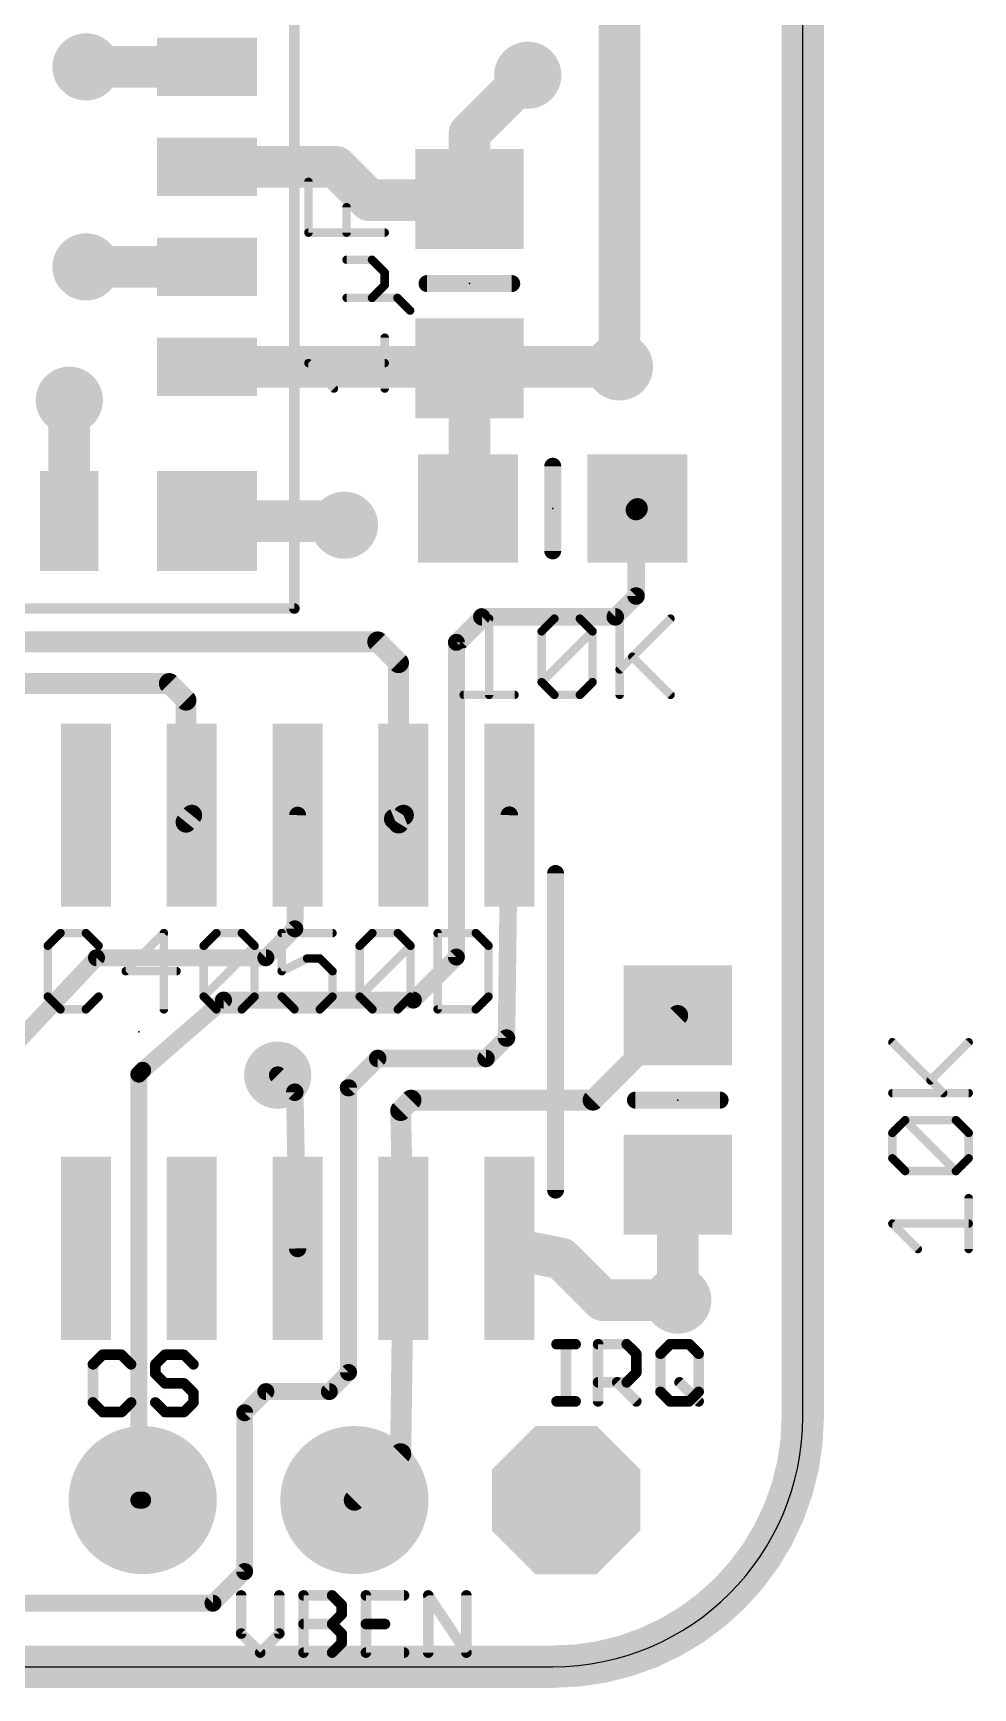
# Model space of a CAD drawing. Extents: x -4.9 to 29.4, y -4.6 to 44.6.
# Drawn here: x 16.77 to 28.04, y -0.25 to 19.61 of the extents above; entities that cross this region are included whole.
import ezdxf

# ---------------------------------------------------------------- set-up
doc = ezdxf.new("R2010")
doc.units = 0
for name, color, linetype in [('1', 12, 'CONTINUOUS'), ('17', 110, 'CONTINUOUS'), ('18', 110, 'CONTINUOUS'), ('20', 53, 'CONTINUOUS'), ('21', 40, 'CONTINUOUS'), ('23', 53, 'CONTINUOUS'), ('27', 253, 'CONTINUOUS')]:
    doc.layers.add(name, color=color, linetype=linetype)

# ---------------------------------------------------------------- blocks, each defined once
blk = doc.blocks.new('RECT')
blk.add_solid([(-0.5, -0.5), (0.5, -0.5), (-0.5, 0.5), (0.5, 0.5)])
blk = doc.blocks.new('OCTAGONP')
at = {"const_width": 0.5}
blk.add_lwpolyline([(-0.25, -0.1036), (-0.25, 0.1036), (-0.1036, 0.25), (0.1036, 0.25), (0.25, 0.1036), (0.25, -0.1036), (0.1036, -0.25), (-0.1036, -0.25), (-0.25, -0.1036), (-0.25, 0.1036)], dxfattribs=at)
blk = doc.blocks.new('ROUNDP')
at = {"const_width": 0.5}
blk.add_lwpolyline([(0, -0.25, 1), (0, 0.25, 1), (0, -0.25)], format="xyb", dxfattribs=at)
blk = doc.blocks.new('ROUNDV')
at = {"const_width": 0.5}
blk.add_lwpolyline([(0, -0.25, 1), (0, 0.25, 1), (0, -0.25)], format="xyb", dxfattribs=at)

msp = doc.modelspace()

# ---------------------------------------------------------------- linework, layer by layer
at = {"layer": '1'}
for points, const_width in [([(26, 34), (26, 3)], 0.508), ([(23.8, 15.6), (23.8, 20.1)], 0.5), ([(18.85, 19.2), (17.4, 19.2)], 0.5), ([(22, 18.4), (22.7, 19.1)], 0.5), ([(22, 17.616), (22, 18.4)], 0.5), ([(18.85, 18), (20.4, 18)], 0.5), ([(20.4, 18), (20.8, 17.6)], 0.5), ([(20.8, 17.6), (21.984, 17.6)], 0.5), ([(21.984, 17.6), (22, 17.616)], 0.5), ([(18.85, 16.8), (17.4, 16.8)], 0.5), ([(18.85, 15.6), (21.984, 15.6)], 0.5), ([(21.984, 15.6), (22, 15.584)], 0.5), ([(21.984, 15.6), (23.8, 15.6)], 0.5), ([(22, 15.584), (22, 13.916)], 0.5), ([(17.2, 13.75), (17.2, 15.2)], 0.5), ([(22, 13.916), (21.984, 13.9)], 0.5), ([(18.85, 13.75), (20.45, 13.75)], 0.5), ([(20.45, 13.75), (20.5, 13.7)], 0.5), ([(24, 13.884), (24.016, 13.9)], 0.25), ([(24, 12.85), (24, 13.884)], 0.21), ([(23.75, 12.6), (24, 12.85)], 0.21), ([(22.15, 12.6), (21.844, 12.294)], 0.2032), ([(22.15, 12.6), (23.75, 12.6)], 0.21), ([(16.4, 12.3), (20.9, 12.3)], 0.25), ([(20.9, 12.3), (21.15, 12.05)], 0.25), ([(21.844, 12.294), (21.844, 8.517)], 0.2032), ([(21.15, 12.05), (21.15, 10.125)], 0.25), ([(15.4, 11.8), (18.4, 11.8)], 0.25), ([(18.4, 11.8), (18.6, 11.6)], 0.25), ([(18.6, 11.6), (18.6, 10.135)], 0.25), ([(18.6, 10.135), (18.669, 10.22)], 0.25), ([(21.1, 10.175), (21.209, 10.22)], 0.25), ([(21.15, 10.125), (21.209, 10.22)], 0.25), ([(19.939, 10.22), (19.905, 8.856)], 0.2032), ([(22.479, 10.22), (22.445, 7.545)], 0.21), ([(19.905, 8.856), (19.558, 8.509)], 0.2032), ([(17.526, 8.509), (15.494, 6.35)], 0.2032), ([(19.558, 8.509), (17.526, 8.509)], 0.2032), ([(21.844, 8.517), (21.328, 8.001)], 0.2032), ([(18.08, 7.158), (19.05, 8.001)], 0.2032), ([(19.05, 8.001), (21.328, 8.001)], 0.2032), ([(23.484, 6.8), (24.5, 7.816)], 0.25), ([(22.445, 7.545), (22.2, 7.3)], 0.21), ([(20.9, 7.3), (20.55, 6.95)], 0.21), ([(22.2, 7.3), (20.9, 7.3)], 0.21), ([(18.08, 7.158), (18.034, 7.112)], 0.2032), ([(18.034, 7.112), (18.034, 2)], 0.2032), ([(19.905, 6.895), (19.7, 7.1)], 0.21), ([(19.939, 5.02), (19.905, 6.895)], 0.21), ([(20.55, 6.95), (20.55, 3.532)], 0.2032), ([(21.175, 6.675), (21.3, 6.8)], 0.25), ([(21.209, 5.02), (21.175, 6.675)], 0.25), ([(21.3, 6.8), (23.484, 6.8)], 0.25), ([(24.5, 5.784), (24.5, 4.4)], 0.5), ([(22.479, 5.02), (23.1, 4.9)], 0.5), ([(21.175, 2.555), (21.209, 5.02)], 0.254), ([(23.1, 4.9), (23.6, 4.4)], 0.5), ([(23.6, 4.4), (24.5, 4.4)], 0.5), ([(20.55, 3.532), (20.32, 3.302)], 0.2032), ([(19.558, 3.302), (19.304, 3.048)], 0.2032), ([(20.32, 3.302), (19.558, 3.302)], 0.2032), ([(19.304, 3.048), (19.304, 1.143)], 0.2032), ([(20.62, 2), (21.175, 2.555)], 0.254), ([(18.034, 2), (18.08, 2)], 0.2032), ([(19.304, 1.143), (18.923, 0.762)], 0.2032), ([(18.923, 0.762), (11.698, 0.762)], 0.2032), ([(23, 0), (3, 0)], 0.508)]:
    msp.add_lwpolyline(points, dxfattribs=dict(at, const_width=const_width))
for points, const_width in [([(17.4, 19.325, 1), (17.4, 19.075)], 0.25), ([(18.85, 19.075, 1), (18.85, 19.325)], 0.25), ([(22.7884, 19.0116, 1), (22.6116, 19.1884)], 0.25), ([(22.125, 18.4, 1), (21.875, 18.4)], 0.25), ([(21.9116, 18.4884, 1), (22.0884, 18.3116)], 0.25), ([(18.85, 18.125, 1), (18.85, 17.875)], 0.25), ([(20.4884, 18.0884, 1), (20.3116, 17.9116)], 0.25), ([(20.4, 17.875, 1), (20.4, 18.125)], 0.25), ([(20.8, 17.725, 1), (20.8, 17.475)], 0.25), ([(20.7116, 17.5116, 1), (20.8884, 17.6884)], 0.25), ([(21.8956, 17.6884, 1), (22.0724, 17.5116)], 0.25), ([(21.875, 17.616, 1), (22.125, 17.616)], 0.25), ([(22.0884, 17.5276, 1), (21.9116, 17.7044)], 0.25), ([(21.984, 17.475, 1), (21.984, 17.725)], 0.25), ([(17.4, 16.925, 1), (17.4, 16.675)], 0.25), ([(18.85, 16.675, 1), (18.85, 16.925)], 0.25), ([(18.85, 15.725, 1), (18.85, 15.475)], 0.25), ([(22.0724, 15.6884, 1), (21.8956, 15.5116)], 0.25), ([(21.984, 15.725, 1), (21.984, 15.475)], 0.25), ([(22.125, 15.584, 1), (21.875, 15.584)], 0.25), ([(21.9116, 15.4956, 1), (22.0884, 15.6724)], 0.25), ([(21.984, 15.475, 1), (21.984, 15.725)], 0.25), ([(23.675, 15.6, 1), (23.925, 15.6)], 0.25), ([(23.8, 15.475, 1), (23.8, 15.725)], 0.25), ([(17.325, 15.2, 1), (17.075, 15.2)], 0.25), ([(21.8956, 13.9884, 1), (22.0724, 13.8116)], 0.25), ([(22.0884, 13.8276, 1), (21.9116, 14.0044)], 0.25), ([(18.85, 13.875, 1), (18.85, 13.625)], 0.25), ([(20.5384, 13.8384, 1), (20.3616, 13.6616)], 0.25), ([(20.4116, 13.6116, 1), (20.5884, 13.7884)], 0.25), ([(20.45, 13.625, 1), (20.45, 13.875)], 0.25), ([(21.875, 13.916, 1), (22.125, 13.916)], 0.25), ([(23.9558, 13.9282, 1), (24.0442, 13.8398)], 0.125), ([(24.0525, 13.884, 1), (23.9475, 13.884)], 0.105), ([(24.0602, 13.8558, 1), (23.9718, 13.9442)], 0.125), ([(17.075, 13.75, 1), (17.325, 13.75)], 0.25), ([(24.0371, 12.8129, 1), (23.9629, 12.8871)], 0.105), ([(23.9475, 12.85, 1), (24.0525, 12.85)], 0.105), ([(22.15, 12.6525, 1), (22.15, 12.5475)], 0.105), ([(22.1859, 12.5641, 1), (22.1141, 12.6359)], 0.1016), ([(23.7129, 12.6371, 1), (23.7871, 12.5629)], 0.105), ([(23.75, 12.5475, 1), (23.75, 12.6525)], 0.105), ([(20.9442, 12.3442, 1), (20.8558, 12.2558)], 0.125), ([(20.9, 12.2375, 1), (20.9, 12.3625)], 0.125), ([(21.8948, 12.294, 1), (21.7932, 12.294)], 0.1016), ([(21.8081, 12.3299, 1), (21.8799, 12.2581)], 0.1016), ([(21.2125, 12.05, 1), (21.0875, 12.05)], 0.125), ([(21.1058, 12.0058, 1), (21.1942, 12.0942)], 0.125), ([(18.4442, 11.8442, 1), (18.3558, 11.7558)], 0.125), ([(18.4, 11.7375, 1), (18.4, 11.8625)], 0.125), ([(18.6625, 11.6, 1), (18.5375, 11.6)], 0.125), ([(18.5558, 11.5558, 1), (18.6442, 11.6442)], 0.125), ([(18.7175, 10.1806, 1), (18.6205, 10.2594)], 0.125), ([(21.2621, 10.187, 1), (21.1559, 10.253)], 0.125), ([(21.2329, 10.1622, 1), (21.1851, 10.2778)], 0.125), ([(18.5515, 10.1744, 1), (18.6485, 10.0956)], 0.125), ([(18.5375, 10.135, 1), (18.6625, 10.135)], 0.125), ([(19.9898, 10.2187, 1), (19.8882, 10.2213)], 0.1016), ([(21.0761, 10.2328, 1), (21.1239, 10.1172)], 0.125), ([(21.0969, 10.158, 1), (21.2031, 10.092)], 0.125), ([(21.0875, 10.125, 1), (21.2125, 10.125)], 0.125), ([(22.5315, 10.2193, 1), (22.4265, 10.2207)], 0.105), ([(19.9409, 8.8201, 1), (19.8691, 8.8919)], 0.1016), ([(19.8542, 8.8573, 1), (19.9558, 8.8547)], 0.1016), ([(17.526, 8.5598, 1), (17.526, 8.4582)], 0.1016), ([(17.563, 8.4742, 1), (17.489, 8.5438)], 0.1016), ([(19.5221, 8.5449, 1), (19.5939, 8.4731)], 0.1016), ([(19.558, 8.4582, 1), (19.558, 8.5598)], 0.1016), ([(21.7932, 8.517, 1), (21.8948, 8.517)], 0.1016), ([(21.8799, 8.4811, 1), (21.8081, 8.5529)], 0.1016), ([(19.05, 8.0518, 1), (19.05, 7.9502)], 0.1016), ([(19.0833, 7.9627, 1), (19.0167, 8.0393)], 0.1016), ([(21.2921, 8.0369, 1), (21.3639, 7.9651)], 0.1016), ([(21.328, 7.9502, 1), (21.328, 8.0518)], 0.1016), ([(24.5442, 7.7718, 1), (24.4558, 7.8602)], 0.125), ([(22.3925, 7.5457, 1), (22.4975, 7.5443)], 0.105), ([(22.4821, 7.5079, 1), (22.4079, 7.5821)], 0.105), ([(20.9, 7.3525, 1), (20.9, 7.2475)], 0.105), ([(20.9371, 7.2629, 1), (20.8629, 7.3371)], 0.105), ([(22.1629, 7.3371, 1), (22.2371, 7.2629)], 0.105), ([(22.2, 7.2475, 1), (22.2, 7.3525)], 0.105), ([(18.0848, 7.112, 1), (17.9832, 7.112)], 0.1016), ([(17.9981, 7.1479, 1), (18.0699, 7.0761)], 0.1016), ([(18.0467, 7.1963, 1), (18.1133, 7.1197)], 0.1016), ([(18.1159, 7.1221, 1), (18.0441, 7.1939)], 0.1016), ([(19.7371, 7.1371, 1), (19.6629, 7.0629)], 0.105), ([(19.9575, 6.896, 1), (19.8525, 6.894)], 0.105), ([(19.8679, 6.8579, 1), (19.9421, 6.9321)], 0.105), ([(20.5129, 6.9871, 1), (20.5871, 6.9129)], 0.105), ([(20.6008, 6.95, 1), (20.4992, 6.95)], 0.1016), ([(21.2375, 6.6763, 1), (21.1125, 6.6737)], 0.125), ([(21.1308, 6.7192, 1), (21.2192, 6.6308)], 0.125), ([(21.3, 6.8625, 1), (21.3, 6.7375)], 0.125), ([(21.3442, 6.7558, 1), (21.2558, 6.8442)], 0.125), ([(23.4398, 6.8442, 1), (23.5282, 6.7558)], 0.125), ([(23.484, 6.7375, 1), (23.484, 6.8625)], 0.125), ([(24.625, 5.784, 1), (24.375, 5.784)], 0.25), ([(22.5027, 5.1427, 1), (22.4553, 4.8973)], 0.25), ([(19.8865, 5.019, 1), (19.9915, 5.021)], 0.105), ([(21.2725, 5.0191, 1), (21.1455, 5.0209)], 0.127), ([(21.1465, 5.0187, 1), (21.2715, 5.0213)], 0.125), ([(23.1884, 4.9884, 1), (23.0116, 4.8116)], 0.25), ([(23.0763, 4.7773, 1), (23.1237, 5.0227)], 0.25), ([(23.6, 4.525, 1), (23.6, 4.275)], 0.25), ([(23.5116, 4.3116, 1), (23.6884, 4.4884)], 0.25), ([(24.5, 4.275, 1), (24.5, 4.525)], 0.25), ([(24.375, 4.4, 1), (24.625, 4.4)], 0.25), ([(20.4992, 3.532, 1), (20.6008, 3.532)], 0.1016), ([(20.5859, 3.4961, 1), (20.5141, 3.5679)], 0.1016), ([(19.558, 3.3528, 1), (19.558, 3.2512)], 0.1016), ([(19.5939, 3.2661, 1), (19.5221, 3.3379)], 0.1016), ([(20.2841, 3.3379, 1), (20.3559, 3.2661)], 0.1016), ([(20.32, 3.2512, 1), (20.32, 3.3528)], 0.1016), ([(23, 0, 0.4142), (26, 3)], 0.508), ([(26.127, 3, 1), (25.873, 3)], 0.254), ([(19.3548, 3.048, 1), (19.2532, 3.048)], 0.1016), ([(19.2681, 3.0839, 1), (19.3399, 3.0121)], 0.1016), ([(25.873, 3, 1), (26.127, 3)], 0.254), ([(21.1115, 2.5559, 1), (21.2385, 2.5541)], 0.127), ([(21.2199, 2.5101, 1), (21.1301, 2.5999)], 0.127), ([(18.034, 2.0508, 1), (18.034, 1.9492)], 0.1016), ([(17.9832, 2, 1), (18.0848, 2)], 0.1016), ([(18.08, 1.9492, 1), (18.08, 2.0508)], 0.1016), ([(20.5751, 2.0449, 1), (20.6649, 1.9551)], 0.127), ([(19.2532, 1.143, 1), (19.3548, 1.143)], 0.1016), ([(19.3399, 1.1071, 1), (19.2681, 1.1789)], 0.1016), ([(18.8871, 0.7979, 1), (18.9589, 0.7261)], 0.1016), ([(18.923, 0.7112, 1), (18.923, 0.8128)], 0.1016), ([(23, 0.127, 1), (23, -0.127)], 0.254), ([(23, -0.127, 1), (23, 0.127)], 0.254)]:
    msp.add_lwpolyline(points, format="xyb", dxfattribs=dict(at, const_width=const_width))
at = {"layer": '20'}
for p, q in [((26, 3), (26, 37)), ((3, 0), (23, 0))]:
    msp.add_line(p, q, dxfattribs=at)
msp.add_arc((23, 3), 3, 270, 0, dxfattribs=at)
at = {"layer": '21'}
for points, const_width in [([(19.9, 29.3), (19.9, 12.7)], 0.127), ([(21.492, 16.6), (22.508, 16.6)], 0.2032), ([(23, 14.408), (23, 13.392)], 0.2032), ([(19.9, 12.7), (6.1, 12.7)], 0.127), ([(23.034, 9.52), (23.034, 5.72)], 0.2032), ([(23.992, 6.8), (25.008, 6.8)], 0.2032), ([(17.5979, 3.7439), (17.4835, 3.6295)], 0.127), ([(17.8267, 3.7439), (17.5979, 3.7439)], 0.127), ([(17.9411, 3.6295), (17.8267, 3.7439)], 0.127), ([(18.3463, 3.7439), (18.2319, 3.6295)], 0.127), ([(18.5751, 3.7439), (18.3463, 3.7439)], 0.127), ([(18.6895, 3.6295), (18.5751, 3.7439)], 0.127), ([(23.0455, 3.8709), (23.2743, 3.8709)], 0.127), ([(23.1599, 3.1845), (23.1599, 3.8709)], 0.127), ([(23.5444, 3.1845), (23.5444, 3.8709)], 0.127), ([(23.5444, 3.8709), (23.8876, 3.8709)], 0.127), ([(23.8876, 3.8709), (24.002, 3.7565)], 0.127), ([(24.002, 3.7565), (24.002, 3.5277)], 0.127), ([(24.2929, 3.7565), (24.4073, 3.8709)], 0.127), ([(24.2929, 3.2989), (24.2929, 3.7565)], 0.127), ([(24.4073, 3.8709), (24.6361, 3.8709)], 0.127), ([(24.6361, 3.8709), (24.7505, 3.7565)], 0.127), ([(24.7505, 3.7565), (24.7505, 3.2989)], 0.127), ([(17.4835, 3.6295), (17.4835, 3.1719)], 0.127), ([(18.2319, 3.6295), (18.2319, 3.5151)], 0.127), ([(18.2319, 3.5151), (18.3463, 3.4007)], 0.127), ([(24.002, 3.5277), (23.8876, 3.4133)], 0.127), ([(18.3463, 3.4007), (18.5751, 3.4007)], 0.127), ([(18.5751, 3.4007), (18.6895, 3.2863)], 0.127), ([(23.8876, 3.4133), (23.5444, 3.4133)], 0.127), ([(23.7732, 3.4133), (24.002, 3.1845)], 0.127), ([(24.5217, 3.4133), (24.7505, 3.1845)], 0.127), ([(17.4835, 3.1719), (17.5979, 3.0575)], 0.127), ([(17.8267, 3.0575), (17.9411, 3.1719)], 0.127), ([(18.3463, 3.0575), (18.2319, 3.1719)], 0.127), ([(18.6895, 3.1719), (18.5751, 3.0575)], 0.127), ([(18.6895, 3.2863), (18.6895, 3.1719)], 0.127), ([(23.0455, 3.1845), (23.2743, 3.1845)], 0.127), ([(24.4073, 3.1845), (24.2929, 3.2989)], 0.127), ([(24.6361, 3.1845), (24.4073, 3.1845)], 0.127), ([(24.7505, 3.2989), (24.6361, 3.1845)], 0.127), ([(17.5979, 3.0575), (17.8267, 3.0575)], 0.127), ([(18.5751, 3.0575), (18.3463, 3.0575)], 0.127), ([(19.2615, 0.8559), (19.2615, 0.3983)], 0.127), ([(19.7191, 0.3983), (19.7191, 0.8559)], 0.127), ([(20.0099, 0.1695), (20.0099, 0.8559)], 0.127), ([(20.0099, 0.8559), (20.3531, 0.8559)], 0.127), ([(20.3531, 0.8559), (20.4675, 0.7415)], 0.127), ([(20.4675, 0.7415), (20.4675, 0.6271)], 0.127), ([(21.2159, 0.8559), (20.7583, 0.8559)], 0.127), ([(20.7583, 0.8559), (20.7583, 0.1695)], 0.127), ([(21.5067, 0.1695), (21.5067, 0.8559)], 0.127), ([(21.5067, 0.8559), (21.9643, 0.1695)], 0.127), ([(21.9643, 0.1695), (21.9643, 0.8559)], 0.127), ([(20.4675, 0.6271), (20.3531, 0.5127)], 0.127), ([(19.2615, 0.3983), (19.4903, 0.1695)], 0.127), ([(19.4903, 0.1695), (19.7191, 0.3983)], 0.127), ([(20.0099, 0.5127), (20.3531, 0.5127)], 0.127), ([(20.3531, 0.5127), (20.4675, 0.3983)], 0.127), ([(20.4675, 0.3983), (20.4675, 0.2839)], 0.127), ([(20.7583, 0.5127), (20.9871, 0.5127)], 0.127), ([(20.3531, 0.1695), (20.0099, 0.1695)], 0.127), ([(20.4675, 0.2839), (20.3531, 0.1695)], 0.127), ([(20.7583, 0.1695), (21.2159, 0.1695)], 0.127)]:
    msp.add_lwpolyline(points, dxfattribs=dict(at, const_width=const_width))
for points, const_width in [([(21.492, 16.6508, 1), (21.492, 16.5492)], 0.1016), ([(22.508, 16.5492, 1), (22.508, 16.6508)], 0.1016), ([(23.0508, 14.408, 1), (22.9492, 14.408)], 0.1016), ([(22.9492, 13.392, 1), (23.0508, 13.392)], 0.1016), ([(19.8683, 12.7, 1), (19.9318, 12.7)], 0.0635), ([(19.9, 12.6683, 1), (19.9, 12.7318)], 0.0635), ([(23.0848, 9.52, 1), (22.9832, 9.52)], 0.1016), ([(23.992, 6.8508, 1), (23.992, 6.7492)], 0.1016), ([(25.008, 6.7492, 1), (25.008, 6.8508)], 0.1016), ([(22.9832, 5.72, 1), (23.0848, 5.72)], 0.1016), ([(17.5979, 3.7756, 1), (17.5979, 3.7121)], 0.0635), ([(17.6203, 3.7214, 1), (17.5754, 3.7663)], 0.0635), ([(17.8491, 3.7663, 1), (17.8042, 3.7214)], 0.0635), ([(17.8267, 3.7121, 1), (17.8267, 3.7756)], 0.0635), ([(18.3463, 3.7756, 1), (18.3463, 3.7121)], 0.0635), ([(18.3688, 3.7214, 1), (18.3239, 3.7663)], 0.0635), ([(18.5976, 3.7663, 1), (18.5527, 3.7214)], 0.0635), ([(18.5751, 3.7121, 1), (18.5751, 3.7756)], 0.0635), ([(23.0455, 3.9026, 1), (23.0455, 3.8391)], 0.0635), ([(23.1916, 3.8709, 1), (23.1281, 3.8709)], 0.0635), ([(23.2743, 3.8391, 1), (23.2743, 3.9026)], 0.0635), ([(23.5762, 3.8709, 1), (23.5127, 3.8709)], 0.0635), ([(23.5444, 3.9026, 1), (23.5444, 3.8391)], 0.0635), ([(23.9101, 3.8933, 1), (23.8652, 3.8484)], 0.0635), ([(23.8876, 3.8391, 1), (23.8876, 3.9026)], 0.0635), ([(24.0338, 3.7565, 1), (23.9703, 3.7565)], 0.0635), ([(23.9796, 3.734, 1), (24.0245, 3.7789)], 0.0635), ([(24.3246, 3.7565, 1), (24.2611, 3.7565)], 0.0635), ([(24.2704, 3.7789, 1), (24.3153, 3.734)], 0.0635), ([(24.4073, 3.9026, 1), (24.4073, 3.8391)], 0.0635), ([(24.4297, 3.8484, 1), (24.3848, 3.8933)], 0.0635), ([(24.6585, 3.8933, 1), (24.6136, 3.8484)], 0.0635), ([(24.6361, 3.8391, 1), (24.6361, 3.9026)], 0.0635), ([(24.7822, 3.7565, 1), (24.7187, 3.7565)], 0.0635), ([(24.728, 3.734, 1), (24.7729, 3.7789)], 0.0635), ([(17.5152, 3.6295, 1), (17.4518, 3.6295)], 0.0635), ([(17.461, 3.6519, 1), (17.506, 3.607)], 0.0635), ([(17.9186, 3.607, 1), (17.9635, 3.6519)], 0.0635), ([(18.2637, 3.6295, 1), (18.2002, 3.6295)], 0.0635), ([(18.2095, 3.6519, 1), (18.2544, 3.607)], 0.0635), ([(18.2544, 3.5375, 1), (18.2095, 3.4926)], 0.0635), ([(18.6671, 3.607, 1), (18.712, 3.6519)], 0.0635), ([(24.0245, 3.5052, 1), (23.9796, 3.5501)], 0.0635), ([(18.2002, 3.5151, 1), (18.2637, 3.5151)], 0.0635), ([(18.3463, 3.4324, 1), (18.3463, 3.3689)], 0.0635), ([(18.3239, 3.3782, 1), (18.3688, 3.4231)], 0.0635), ([(18.5976, 3.4231, 1), (18.5527, 3.3782)], 0.0635), ([(18.5751, 3.3689, 1), (18.5751, 3.4324)], 0.0635), ([(23.5444, 3.445, 1), (23.5444, 3.3815)], 0.0635), ([(23.7957, 3.4357, 1), (23.7508, 3.3908)], 0.0635), ([(23.8652, 3.4357, 1), (23.9101, 3.3908)], 0.0635), ([(23.8876, 3.3815, 1), (23.8876, 3.445)], 0.0635), ([(23.9703, 3.5277, 1), (24.0338, 3.5277)], 0.0635), ([(24.5441, 3.4357, 1), (24.4992, 3.3908)], 0.0635), ([(17.506, 3.1943, 1), (17.461, 3.1494)], 0.0635), ([(17.4518, 3.1719, 1), (17.5152, 3.1719)], 0.0635), ([(17.9635, 3.1494, 1), (17.9186, 3.1943)], 0.0635), ([(18.2544, 3.1943, 1), (18.2095, 3.1494)], 0.0635), ([(18.7213, 3.2863, 1), (18.6578, 3.2863)], 0.0635), ([(18.6578, 3.1719, 1), (18.7213, 3.1719)], 0.0635), ([(18.6671, 3.2638, 1), (18.712, 3.3087)], 0.0635), ([(18.712, 3.1494, 1), (18.6671, 3.1943)], 0.0635), ([(23.0455, 3.2163, 1), (23.0455, 3.1528)], 0.0635), ([(23.1281, 3.1845, 1), (23.1916, 3.1845)], 0.0635), ([(23.2743, 3.1528, 1), (23.2743, 3.2163)], 0.0635), ([(23.5127, 3.1845, 1), (23.5762, 3.1845)], 0.0635), ([(23.9796, 3.162, 1), (24.0245, 3.207)], 0.0635), ([(24.3153, 3.3213, 1), (24.2704, 3.2764)], 0.0635), ([(24.2611, 3.2989, 1), (24.3246, 3.2989)], 0.0635), ([(24.4073, 3.2163, 1), (24.4073, 3.1528)], 0.0635), ([(24.3848, 3.162, 1), (24.4297, 3.207)], 0.0635), ([(24.6136, 3.207, 1), (24.6585, 3.162)], 0.0635), ([(24.6361, 3.1528, 1), (24.6361, 3.2163)], 0.0635), ([(24.7187, 3.2989, 1), (24.7822, 3.2989)], 0.0635), ([(24.7729, 3.2764, 1), (24.728, 3.3213)], 0.0635), ([(24.728, 3.162, 1), (24.7729, 3.207)], 0.0635), ([(17.5979, 3.0893, 1), (17.5979, 3.0257)], 0.0635), ([(17.5754, 3.035, 1), (17.6203, 3.08)], 0.0635), ([(17.8042, 3.08, 1), (17.8491, 3.035)], 0.0635), ([(17.8267, 3.0257, 1), (17.8267, 3.0893)], 0.0635), ([(18.3463, 3.0893, 1), (18.3463, 3.0257)], 0.0635), ([(18.3239, 3.035, 1), (18.3688, 3.08)], 0.0635), ([(18.5527, 3.08, 1), (18.5976, 3.035)], 0.0635), ([(18.5751, 3.0257, 1), (18.5751, 3.0893)], 0.0635), ([(19.2933, 0.8559, 1), (19.2298, 0.8559)], 0.0635), ([(19.7508, 0.8559, 1), (19.6873, 0.8559)], 0.0635), ([(20.0099, 0.8876, 1), (20.0099, 0.8241)], 0.0635), ([(20.0417, 0.8559, 1), (19.9782, 0.8559)], 0.0635), ([(20.3756, 0.8783, 1), (20.3307, 0.8334)], 0.0635), ([(20.3531, 0.8241, 1), (20.3531, 0.8876)], 0.0635), ([(20.4993, 0.7415, 1), (20.4358, 0.7415)], 0.0635), ([(20.4451, 0.719, 1), (20.49, 0.7639)], 0.0635), ([(20.7583, 0.8876, 1), (20.7583, 0.8241)], 0.0635), ([(20.7901, 0.8559, 1), (20.7266, 0.8559)], 0.0635), ([(21.2159, 0.8241, 1), (21.2159, 0.8876)], 0.0635), ([(21.5332, 0.8735, 1), (21.4803, 0.8383)], 0.0635), ([(21.5385, 0.8559, 1), (21.475, 0.8559)], 0.0635), ([(21.9961, 0.8559, 1), (21.9326, 0.8559)], 0.0635), ([(20.4358, 0.6271, 1), (20.4993, 0.6271)], 0.0635), ([(20.49, 0.6046, 1), (20.4451, 0.6495)], 0.0635), ([(19.284, 0.4207, 1), (19.239, 0.3758)], 0.0635), ([(19.2298, 0.3983, 1), (19.2933, 0.3983)], 0.0635), ([(19.6873, 0.3983, 1), (19.7508, 0.3983)], 0.0635), ([(19.7415, 0.3758, 1), (19.6966, 0.4207)], 0.0635), ([(20.0099, 0.5444, 1), (20.0099, 0.4809)], 0.0635), ([(20.3756, 0.5351, 1), (20.3307, 0.4902)], 0.0635), ([(20.3307, 0.5351, 1), (20.3756, 0.4902)], 0.0635), ([(20.3531, 0.4809, 1), (20.3531, 0.5444)], 0.0635), ([(20.4993, 0.3983, 1), (20.4358, 0.3983)], 0.0635), ([(20.4451, 0.3758, 1), (20.49, 0.4207)], 0.0635), ([(20.7583, 0.5444, 1), (20.7583, 0.4809)], 0.0635), ([(20.9871, 0.4809, 1), (20.9871, 0.5444)], 0.0635), ([(19.4678, 0.192, 1), (19.5127, 0.147)], 0.0635), ([(19.4678, 0.147, 1), (19.5127, 0.192)], 0.0635), ([(20.0099, 0.2013, 1), (20.0099, 0.1378)], 0.0635), ([(19.9782, 0.1695, 1), (20.0417, 0.1695)], 0.0635), ([(20.3307, 0.192, 1), (20.3756, 0.147)], 0.0635), ([(20.3531, 0.1378, 1), (20.3531, 0.2013)], 0.0635), ([(20.4358, 0.2839, 1), (20.4993, 0.2839)], 0.0635), ([(20.49, 0.2614, 1), (20.4451, 0.3063)], 0.0635), ([(20.7583, 0.2013, 1), (20.7583, 0.1378)], 0.0635), ([(20.7266, 0.1695, 1), (20.7901, 0.1695)], 0.0635), ([(21.2159, 0.1378, 1), (21.2159, 0.2013)], 0.0635), ([(21.475, 0.1695, 1), (21.5385, 0.1695)], 0.0635), ([(21.9326, 0.1695, 1), (21.9961, 0.1695)], 0.0635), ([(21.9379, 0.1519, 1), (21.9908, 0.1871)], 0.0635)]:
    msp.add_lwpolyline(points, format="xyb", dxfattribs=dict(at, const_width=const_width))
at = {"layer": '23'}
for p in [(22, 16.6), (23, 13.9), (18.034, 7.62), (24.5, 6.8)]:
    msp.add_point(p, dxfattribs=at)
at = {"layer": '27', "const_width": 0.1016}
for points in [[(20.069, 17.2113), (20.069, 17.8215)], [(20.5266, 17.2113), (20.5266, 17.5164)], [(20.9842, 17.2113), (20.069, 17.2113)], [(20.8317, 16.8859), (20.5266, 16.8859)], [(20.9842, 16.7334), (20.8317, 16.8859)], [(20.9842, 16.5809), (20.9842, 16.7334)], [(20.8317, 16.4283), (20.9842, 16.5809)], [(20.5266, 16.4283), (20.8317, 16.4283)], [(20.8317, 16.4283), (21.1367, 16.4283)], [(21.1367, 16.4283), (21.2893, 16.2758)], [(20.9842, 15.3403), (20.9842, 15.9504)], [(20.3741, 15.3403), (20.069, 15.6454)], [(20.069, 15.6454), (20.9842, 15.6454)], [(21.9317, 12.2739), (22.2368, 12.579)], [(22.2368, 12.579), (22.2368, 11.6638)], [(22.8673, 12.4265), (23.0198, 12.579)], [(23.0198, 12.579), (23.3249, 12.579)], [(23.3249, 12.579), (23.4774, 12.4265)], [(23.8028, 12.579), (23.8028, 11.6638)], [(23.8028, 11.9689), (24.4129, 12.579)], [(22.8673, 11.8163), (22.8673, 12.4265)], [(22.8673, 11.8163), (23.4774, 12.4265)], [(23.4774, 12.4265), (23.4774, 11.8163)], [(23.9553, 12.1214), (24.4129, 11.6638)], [(23.0198, 11.6638), (22.8673, 11.8163)], [(23.4774, 11.8163), (23.3249, 11.6638)], [(21.9317, 11.6638), (22.5419, 11.6638)], [(23.3249, 11.6638), (23.0198, 11.6638)], [(17.0939, 8.805), (16.9414, 8.6524)], [(17.3989, 8.805), (17.0939, 8.805)], [(17.5515, 8.6524), (17.3989, 8.805)], [(18.3345, 8.805), (17.8769, 8.3474)], [(18.3345, 7.8898), (18.3345, 8.805)], [(18.8124, 8.6524), (18.9649, 8.805)], [(18.9649, 8.805), (19.27, 8.805)], [(19.27, 8.805), (19.4225, 8.6524)], [(20.358, 8.805), (19.7479, 8.805)], [(19.7479, 8.805), (19.7479, 8.3474)], [(20.6834, 8.6524), (20.836, 8.805)], [(20.836, 8.805), (21.141, 8.805)], [(21.141, 8.805), (21.2935, 8.6524)], [(21.619, 8.805), (21.619, 7.8898)], [(22.0765, 8.805), (21.619, 8.805)], [(22.2291, 8.6524), (22.0765, 8.805)], [(16.9414, 8.6524), (16.9414, 8.0423)], [(18.8124, 8.0423), (18.8124, 8.6524)], [(18.8124, 8.0423), (19.4225, 8.6524)], [(19.4225, 8.6524), (19.4225, 8.0423)], [(19.7479, 8.3474), (20.053, 8.4999)], [(20.053, 8.4999), (20.2055, 8.4999)], [(20.2055, 8.4999), (20.358, 8.3474)], [(20.6834, 8.0423), (20.6834, 8.6524)], [(20.6834, 8.0423), (21.2935, 8.6524)], [(21.2935, 8.6524), (21.2935, 8.0423)], [(22.2291, 8.0423), (22.2291, 8.6524)], [(17.8769, 8.3474), (18.487, 8.3474)], [(20.358, 8.3474), (20.358, 8.0423)], [(16.9414, 8.0423), (17.0939, 7.8898)], [(17.3989, 7.8898), (17.5515, 8.0423)], [(18.9649, 7.8898), (18.8124, 8.0423)], [(19.4225, 8.0423), (19.27, 7.8898)], [(19.9004, 7.8898), (19.7479, 8.0423)], [(20.358, 8.0423), (20.2055, 7.8898)], [(20.836, 7.8898), (20.6834, 8.0423)], [(21.2935, 8.0423), (21.141, 7.8898)], [(22.0765, 7.8898), (22.2291, 8.0423)], [(17.0939, 7.8898), (17.3989, 7.8898)], [(19.27, 7.8898), (18.9649, 7.8898)], [(20.2055, 7.8898), (19.9004, 7.8898)], [(21.141, 7.8898), (20.836, 7.8898)], [(21.619, 7.8898), (22.0765, 7.8898)], [(27.6851, 6.8843), (27.075, 7.4945)], [(27.5326, 7.0369), (27.9902, 7.4945)], [(27.075, 6.8843), (27.9902, 6.8843)], [(27.075, 6.4064), (27.2276, 6.5589)], [(27.2276, 6.5589), (27.8377, 6.5589)], [(27.8377, 5.9488), (27.2276, 6.5589)], [(27.8377, 6.5589), (27.9902, 6.4064)], [(27.075, 6.1013), (27.075, 6.4064)], [(27.9902, 6.4064), (27.9902, 6.1013)], [(27.2276, 5.9488), (27.075, 6.1013)], [(27.8377, 5.9488), (27.2276, 5.9488)], [(27.9902, 6.1013), (27.8377, 5.9488)], [(27.9902, 5.0133), (27.9902, 5.6234)], [(27.3801, 5.0133), (27.075, 5.3184)], [(27.075, 5.3184), (27.9902, 5.3184)]]:
    msp.add_lwpolyline(points, dxfattribs=at)
at = {"layer": '27', "const_width": 0.0508}
for points in [[(20.0944, 17.8215, 1), (20.0436, 17.8215)], [(20.552, 17.5164, 1), (20.5012, 17.5164)], [(20.069, 17.2367, 1), (20.069, 17.1859)], [(20.0436, 17.2113, 1), (20.0944, 17.2113)], [(20.5012, 17.2113, 1), (20.552, 17.2113)], [(20.9842, 17.1859, 1), (20.9842, 17.2367)], [(20.5266, 16.9113, 1), (20.5266, 16.8605)], [(20.8496, 16.9039, 1), (20.8137, 16.868)], [(20.8317, 16.8605, 1), (20.8317, 16.9113)], [(21.0096, 16.7334, 1), (20.9588, 16.7334)], [(20.9662, 16.7154, 1), (21.0022, 16.7514)], [(20.9588, 16.5809, 1), (21.0096, 16.5809)], [(21.0022, 16.5629, 1), (20.9662, 16.5988)], [(20.5266, 16.4537, 1), (20.5266, 16.4029)], [(20.8317, 16.4537, 1), (20.8317, 16.4029)], [(20.8137, 16.4463, 1), (20.8496, 16.4104)], [(20.8317, 16.4029, 1), (20.8317, 16.4537)], [(21.1547, 16.4463, 1), (21.1188, 16.4104)], [(21.1367, 16.4029, 1), (21.1367, 16.4537)], [(21.2713, 16.2579, 1), (21.3072, 16.2938)], [(21.0096, 15.9504, 1), (20.9588, 15.9504)], [(20.069, 15.6708, 1), (20.069, 15.62)], [(20.087, 15.6633, 1), (20.0511, 15.6274)], [(20.9842, 15.62, 1), (20.9842, 15.6708)], [(20.3561, 15.3223, 1), (20.392, 15.3583)], [(20.9588, 15.3403, 1), (21.0096, 15.3403)], [(22.2622, 12.579, 1), (22.2114, 12.579)], [(22.2548, 12.561, 1), (22.2188, 12.5969)], [(23.0198, 12.6044, 1), (23.0198, 12.5536)], [(23.0378, 12.561, 1), (23.0018, 12.5969)], [(23.3428, 12.5969, 1), (23.3069, 12.561)], [(23.3249, 12.5536, 1), (23.3249, 12.6044)], [(23.8282, 12.579, 1), (23.7774, 12.579)], [(24.4309, 12.561, 1), (24.3949, 12.5969)], [(21.9138, 12.2919, 1), (21.9497, 12.256)], [(22.8927, 12.4265, 1), (22.8419, 12.4265)], [(22.8493, 12.4444, 1), (22.8852, 12.4085)], [(23.5028, 12.4265, 1), (23.452, 12.4265)], [(23.4953, 12.4085, 1), (23.4594, 12.4444)], [(23.4594, 12.4085, 1), (23.4953, 12.4444)], [(23.9733, 12.1394, 1), (23.9373, 12.1034)], [(23.7848, 11.9868, 1), (23.8207, 11.9509)], [(22.8852, 11.8343, 1), (22.8493, 11.7984)], [(22.8493, 11.8343, 1), (22.8852, 11.7984)], [(22.8419, 11.8163, 1), (22.8927, 11.8163)], [(23.452, 11.8163, 1), (23.5028, 11.8163)], [(23.4953, 11.7984, 1), (23.4594, 11.8343)], [(21.9317, 11.6892, 1), (21.9317, 11.6384)], [(22.2114, 11.6638, 1), (22.2622, 11.6638)], [(22.5419, 11.6384, 1), (22.5419, 11.6892)], [(23.0198, 11.6892, 1), (23.0198, 11.6384)], [(23.0018, 11.6458, 1), (23.0378, 11.6818)], [(23.3069, 11.6818, 1), (23.3428, 11.6458)], [(23.3249, 11.6384, 1), (23.3249, 11.6892)], [(23.7774, 11.6638, 1), (23.8282, 11.6638)], [(24.3949, 11.6458, 1), (24.4309, 11.6818)], [(17.0939, 8.8304, 1), (17.0939, 8.7796)], [(17.1118, 8.787, 1), (17.0759, 8.8229)], [(17.4169, 8.8229, 1), (17.381, 8.787)], [(17.3989, 8.7796, 1), (17.3989, 8.8304)], [(18.3599, 8.805, 1), (18.3091, 8.805)], [(18.3524, 8.787, 1), (18.3165, 8.8229)], [(18.9649, 8.8304, 1), (18.9649, 8.7796)], [(18.9829, 8.787, 1), (18.947, 8.8229)], [(19.2879, 8.8229, 1), (19.252, 8.787)], [(19.27, 8.7796, 1), (19.27, 8.8304)], [(19.7479, 8.8304, 1), (19.7479, 8.7796)], [(19.7733, 8.805, 1), (19.7225, 8.805)], [(20.358, 8.7796, 1), (20.358, 8.8304)], [(20.836, 8.8304, 1), (20.836, 8.7796)], [(20.8539, 8.787, 1), (20.818, 8.8229)], [(21.159, 8.8229, 1), (21.1231, 8.787)], [(21.141, 8.7796, 1), (21.141, 8.8304)], [(21.6444, 8.805, 1), (21.5936, 8.805)], [(21.619, 8.8304, 1), (21.619, 8.7796)], [(22.0945, 8.8229, 1), (22.0586, 8.787)], [(22.0765, 8.7796, 1), (22.0765, 8.8304)], [(16.9668, 8.6524, 1), (16.916, 8.6524)], [(16.9234, 8.6704, 1), (16.9593, 8.6345)], [(17.5335, 8.6345, 1), (17.5694, 8.6704)], [(18.8378, 8.6524, 1), (18.787, 8.6524)], [(18.7944, 8.6704, 1), (18.8304, 8.6345)], [(19.4479, 8.6524, 1), (19.3971, 8.6524)], [(19.4405, 8.6345, 1), (19.4046, 8.6704)], [(19.4046, 8.6345, 1), (19.4405, 8.6704)], [(20.053, 8.5253, 1), (20.053, 8.4745)], [(20.0643, 8.4772, 1), (20.0416, 8.5226)], [(20.2235, 8.5179, 1), (20.1875, 8.482)], [(20.2055, 8.4745, 1), (20.2055, 8.5253)], [(20.7088, 8.6524, 1), (20.658, 8.6524)], [(20.6655, 8.6704, 1), (20.7014, 8.6345)], [(21.319, 8.6524, 1), (21.2681, 8.6524)], [(21.3115, 8.6345, 1), (21.2756, 8.6704)], [(21.2756, 8.6345, 1), (21.3115, 8.6704)], [(22.2545, 8.6524, 1), (22.2037, 8.6524)], [(22.2111, 8.6345, 1), (22.247, 8.6704)], [(17.8589, 8.3654, 1), (17.8948, 8.3294)], [(17.8769, 8.3728, 1), (17.8769, 8.322)], [(18.487, 8.322, 1), (18.487, 8.3728)], [(19.7225, 8.3474, 1), (19.7733, 8.3474)], [(19.7366, 8.3701, 1), (19.7593, 8.3247)], [(20.3834, 8.3474, 1), (20.3326, 8.3474)], [(20.3401, 8.3294, 1), (20.376, 8.3654)], [(16.9593, 8.0603, 1), (16.9234, 8.0244)], [(16.916, 8.0423, 1), (16.9668, 8.0423)], [(17.5694, 8.0244, 1), (17.5335, 8.0603)], [(18.8304, 8.0603, 1), (18.7944, 8.0244)], [(18.7944, 8.0603, 1), (18.8304, 8.0244)], [(18.787, 8.0423, 1), (18.8378, 8.0423)], [(19.3971, 8.0423, 1), (19.4479, 8.0423)], [(19.4405, 8.0244, 1), (19.4046, 8.0603)], [(19.7659, 8.0603, 1), (19.73, 8.0244)], [(20.3326, 8.0423, 1), (20.3834, 8.0423)], [(20.376, 8.0244, 1), (20.3401, 8.0603)], [(20.658, 8.0423, 1), (20.7088, 8.0423)], [(20.7014, 8.0603, 1), (20.6655, 8.0244)], [(20.6655, 8.0603, 1), (20.7014, 8.0244)], [(21.2681, 8.0423, 1), (21.319, 8.0423)], [(21.3115, 8.0244, 1), (21.2756, 8.0603)], [(22.2037, 8.0423, 1), (22.2545, 8.0423)], [(22.247, 8.0244, 1), (22.2111, 8.0603)], [(17.0939, 7.9152, 1), (17.0939, 7.8644)], [(17.0759, 7.8718, 1), (17.1118, 7.9078)], [(17.381, 7.9078, 1), (17.4169, 7.8718)], [(17.3989, 7.8644, 1), (17.3989, 7.9152)], [(18.3091, 7.8898, 1), (18.3599, 7.8898)], [(18.9649, 7.9152, 1), (18.9649, 7.8644)], [(18.947, 7.8718, 1), (18.9829, 7.9078)], [(19.252, 7.9078, 1), (19.2879, 7.8718)], [(19.27, 7.8644, 1), (19.27, 7.9152)], [(19.9004, 7.9152, 1), (19.9004, 7.8644)], [(19.8825, 7.8718, 1), (19.9184, 7.9078)], [(20.1875, 7.9078, 1), (20.2235, 7.8718)], [(20.2055, 7.8644, 1), (20.2055, 7.9152)], [(20.836, 7.9152, 1), (20.836, 7.8644)], [(20.818, 7.8718, 1), (20.8539, 7.9078)], [(21.1231, 7.9078, 1), (21.159, 7.8718)], [(21.141, 7.8644, 1), (21.141, 7.9152)], [(21.619, 7.9152, 1), (21.619, 7.8644)], [(21.5936, 7.8898, 1), (21.6444, 7.8898)], [(22.0586, 7.9078, 1), (22.0945, 7.8718)], [(22.0765, 7.8644, 1), (22.0765, 7.9152)], [(27.093, 7.5124, 1), (27.0571, 7.4765)], [(28.0082, 7.4765, 1), (27.9722, 7.5124)], [(27.5146, 7.0548, 1), (27.5506, 7.0189)], [(27.075, 6.9097, 1), (27.075, 6.8589)], [(27.6672, 6.8664, 1), (27.7031, 6.9023)], [(27.9902, 6.8589, 1), (27.9902, 6.9097)], [(27.2276, 6.5843, 1), (27.2276, 6.5335)], [(27.2455, 6.5769, 1), (27.2096, 6.541)], [(27.2455, 6.541, 1), (27.2096, 6.5769)], [(27.8556, 6.5769, 1), (27.8197, 6.541)], [(27.8377, 6.5335, 1), (27.8377, 6.5843)], [(27.1004, 6.4064, 1), (27.0496, 6.4064)], [(27.0571, 6.4244, 1), (27.093, 6.3884)], [(28.0156, 6.4064, 1), (27.9648, 6.4064)], [(27.9722, 6.3884, 1), (28.0082, 6.4244)], [(27.0496, 6.1013, 1), (27.1004, 6.1013)], [(27.093, 6.1193, 1), (27.0571, 6.0834)], [(27.2276, 5.9742, 1), (27.2276, 5.9234)], [(27.2096, 5.9309, 1), (27.2455, 5.9668)], [(27.8197, 5.9668, 1), (27.8556, 5.9309)], [(27.8197, 5.9309, 1), (27.8556, 5.9668)], [(27.8377, 5.9234, 1), (27.8377, 5.9742)], [(27.9648, 6.1013, 1), (28.0156, 6.1013)], [(28.0082, 6.0834, 1), (27.9722, 6.1193)], [(28.0156, 5.6234, 1), (27.9648, 5.6234)], [(27.075, 5.3438, 1), (27.075, 5.293)], [(27.093, 5.3363, 1), (27.0571, 5.3004)], [(27.9902, 5.293, 1), (27.9902, 5.3438)], [(27.3621, 4.9953, 1), (27.398, 5.0313)], [(27.9648, 5.0133, 1), (28.0156, 5.0133)]]:
    msp.add_lwpolyline(points, format="xyb", dxfattribs=at)

# ---------------------------------------------------------------- block references
at = {"layer": '1'}
for p, xscale, yscale, rotation in [((18.85, 19.2), 0.7, 1.2, 90), ((18.85, 18), 0.7, 1.2, 90), ((22, 17.616), 1.2, 1.3, 90), ((18.85, 16.8), 0.7, 1.2, 90), ((22, 15.584), 1.2, 1.3, 90), ((18.85, 15.6), 0.7, 1.2, 90), ((17.2, 13.75), 0.7, 1.2, 180), ((24.5, 7.816), 1.2, 1.3, 90), ((24.5, 5.784), 1.2, 1.3, 90)]:
    msp.add_blockref('RECT', p, dxfattribs=dict(at, xscale=xscale, yscale=yscale, rotation=rotation))
for p, xscale, yscale in [((21.984, 13.9), 1.2, 1.3), ((24.016, 13.9), 1.2, 1.3), ((18.85, 13.75), 1.2, 1.2), ((17.399, 10.22), 0.6, 2.2), ((18.669, 10.22), 0.6, 2.2), ((19.939, 10.22), 0.6, 2.2), ((21.209, 10.22), 0.6, 2.2), ((22.479, 10.22), 0.6, 2.2), ((17.399, 5.02), 0.6, 2.2), ((18.669, 5.02), 0.6, 2.2), ((19.939, 5.02), 0.6, 2.2), ((21.209, 5.02), 0.6, 2.2), ((22.479, 5.02), 0.6, 2.2)]:
    msp.add_blockref('RECT', p, dxfattribs=dict(at, xscale=xscale, yscale=yscale))
at = {"layer": '17', "xscale": 1.778, "yscale": 1.778, "rotation": 270}
for name, p in [('ROUNDP', (18.08, 2)), ('ROUNDP', (20.62, 2)), ('OCTAGONP', (23.16, 2))]:
    msp.add_blockref(name, p, dxfattribs=at)
at = {"layer": '18', "xscale": 0.8064, "yscale": 0.8064}
for p in [(17.4, 19.2), (17.4, 19.2), (22.7, 19.1), (22.7, 19.1), (17.4, 16.8), (17.4, 16.8), (23.8, 15.6), (23.8, 15.6), (17.2, 15.2), (17.2, 15.2), (20.5, 13.7), (20.5, 13.7), (19.7, 7.1), (19.7, 7.1), (24.5, 4.4), (24.5, 4.4)]:
    msp.add_blockref('ROUNDV', p, dxfattribs=at)

doc.saveas('drawing.dxf')
